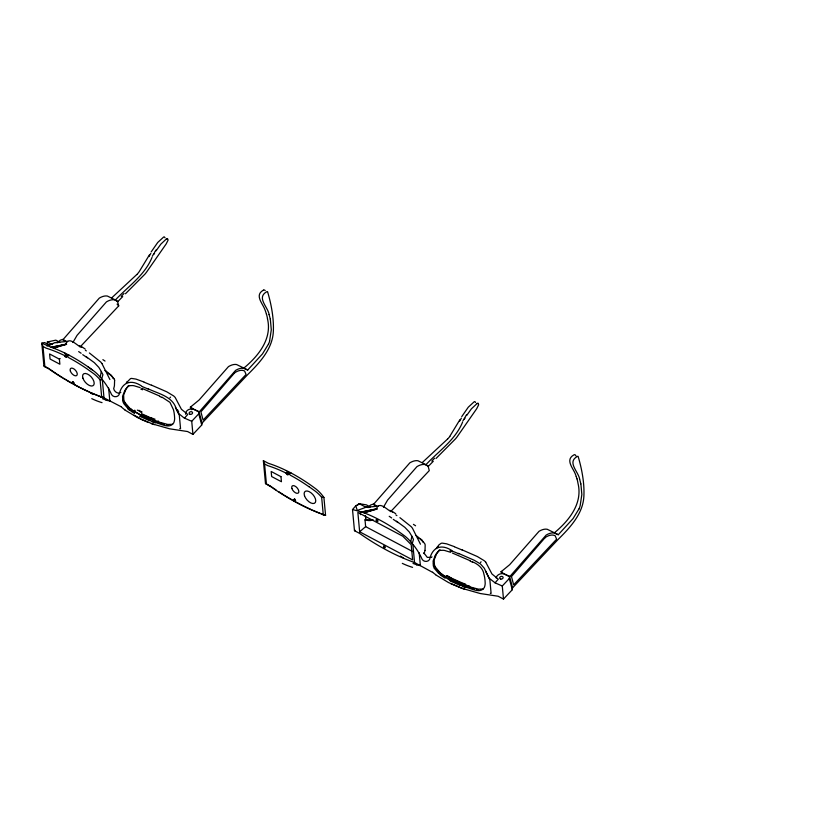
<?xml version="1.0" encoding="UTF-8"?>
<svg xmlns="http://www.w3.org/2000/svg" width="836" height="836" viewBox="0 0 836 836"><rect width="100%" height="100%" fill="white"/><g stroke="black" fill="none" stroke-linecap="round" stroke-linejoin="round"><path stroke-width="1.25" d="M151.347 423.612L169.603 428.805L187.598 431.543L192.938 434.375L201.727 425.033L198.759 413.81L198.989 411.615L193.847 409.41A5.246 3.981 -14.8 0 0 188.602 409.619A5.246 3.981 -14.8 0 0 185.676 413.35L185.508 414.207M201.727 425.033L201.957 422.828M435.629 574.813L448.524 582.556L461.9 588.314L480.157 593.508L498.151 596.246L503.491 599.078L512.28 589.735L509.312 578.522L509.542 576.328L504.401 574.123A5.246 3.981 -14.8 0 0 499.165 574.322A5.246 3.981 -14.8 0 0 496.229 578.052M512.28 589.735L512.51 587.541M141.702 386.075C131.064 379.011 121.91 381.968 119.046 394.77C117.353 397.508 113.173 397.309 111.554 394.582C108.764 388.165 104.949 382.418 100.195 377.13L101.302 371.508L98.815 367.37L94.332 362.657L85.92 356.491M452.255 550.778C441.617 543.713 432.463 546.671 429.599 559.472C427.907 562.21 423.727 562.022 422.117 559.284C419.327 552.878 415.513 547.131 410.758 541.843L411.855 536.221L409.368 532.083L404.885 527.37L396.483 521.194M425.033 550.443L425.169 544.936A4.65 2.936 78 0 0 424.792 543.755L421.981 540.213M269.62 340.879L271.292 329.823L270.331 319.133M101.658 378.99L102.922 374.664L101.302 371.508M412.211 543.693L413.475 539.377L411.855 536.221M120.833 392.418C118.012 394.55 114.072 391.509 113.686 388.625A32.071 25.467 70 0 0 114.427 385.709L114.605 380.223M431.062 557.361L427.269 557.372L424.239 553.338M268.408 344.213L262.494 353.879L247.717 370.014L243.704 368.31A25.634 12.895 -62.1 0 0 235.616 370.369L199.093 412.033L191.078 407.769L191.569 409.692M578.961 508.925L573.057 518.592L558.27 534.726L554.258 533.023A25.634 12.895 -62.1 0 0 546.169 535.071L509.657 576.735M124.731 390.757L122.558 396.306L122.767 401.019A11.171 6.082 47.1 0 0 123.895 403.746L128.159 408.794M435.284 555.47L433.121 561.008L433.32 565.732A11.171 6.124 46.9 0 0 434.386 568.449M175.414 407.278L178.59 413.465L183.941 417.822L184.505 418.125L187.745 414.447L181.412 409.274L175.163 397.434A10.074 6.28 34.1 0 0 173.637 395.94L166.772 391.812L151.556 385.166M458.421 553.359L474.211 560.256L480.397 563.882L484.274 568.219L489.144 578.167L495.058 582.838L498.298 579.149L491.965 573.987L485.726 562.147M152.027 257.415C144.68 275.41 128.18 286.278 115.41 299.967L107.395 296.048A25.634 12.885 -62.1 0 0 99.296 298.118L62.825 339.824L65.866 341.433M462.58 422.128C455.233 440.123 438.743 450.98 425.963 464.67L417.948 460.751A25.634 12.885 -62.1 0 0 409.859 462.82L373.378 504.526L376.419 506.146M48.018 368.561L43.911 365.959L41.8 343.157L51.153 347.253L65.835 344.213C68.531 336.093 76.066 344.61 80.12 346.741M432.536 572.326L414.551 562.534A188.382 99.118 49 0 1 359.386 533.274L354.474 530.672L352.51 509.552L361.706 511.966L376.388 508.915C379.084 500.795 386.619 509.323 390.673 511.444M149.351 254.98L139.184 271.7A20.064 7.691 -49.1 0 1 136.926 274.521M459.904 419.693L449.747 436.413M72.899 342.488L77.069 335.33L106.423 301.89A25.634 12.885 -62.1 0 1 114.511 299.821L117.542 301.409L118.722 305.892L80.12 346.94M383.452 507.191L387.622 500.043L416.976 466.603A25.634 12.885 -62.1 0 1 425.075 464.534L428.095 466.122L429.276 470.605L390.673 511.642M436.298 548.531L438.869 544.947L440.99 543.4A8.83 4.87 44.3 0 1 442.171 543.128L446.57 543.808L454.47 546.681M153.782 254.405L154.66 252.963M464.335 419.118L465.213 417.676M151.17 251.918L157.743 242.461L163.626 237.058A3.26 1.494 -60.2 0 1 164.358 236.922L165.037 237.769M461.723 416.631L468.306 407.163L474.179 401.771A3.26 1.494 -60.2 0 1 474.911 401.635L475.59 402.482M126.288 382.898L130.437 378.687A8.83 4.87 44.3 0 1 131.618 378.415L136.007 379.105L143.917 381.979M378.185 506.208L365.938 507.264L357.265 510.472L355.802 505.79L359.25 503.711L366.408 504.871L370.338 506.961M156.029 250.873L160.867 244.112L166.521 238.824M466.582 415.576L471.42 408.814L477.074 403.537M67.664 341.391L55.385 342.551L46.712 345.759L49.502 345.174L44.59 342.561L41.8 343.157L42.991 346.438L44.883 366.899M352.51 509.552L355.802 505.79M169.917 397.79L170.554 397.09M480.481 562.503L481.108 561.792M136.874 274.459L111.679 297.888M447.427 439.172L422.232 462.601M192.938 434.375L191.726 421.292L198.759 413.81M503.491 599.078L502.279 586.005L509.312 578.522M57.809 342.708L60.067 340.304L62.7 339.385L66.159 341.224M368.362 507.421L370.63 505.017L373.253 504.098L376.712 505.926M117.845 301.556L122.714 296.592M428.398 466.269L433.267 461.305M125.484 293.75L144.952 274.145A21.537 7.221 -48.3 0 0 146.697 271.93L166.176 243.934L168.109 240.078L167.482 238.584M436.037 458.462L455.505 438.848A21.537 7.221 -48.3 0 0 457.261 436.632L476.739 408.647L478.662 404.781L478.035 403.297M128.368 385.72L126.539 388.165A79.953 44.402 43.4 0 0 125.849 389.576L123.634 395.083L123.843 399.807A11.181 6.082 47.1 0 0 124.961 402.524M438.931 550.433L437.092 552.878A79.953 44.402 43.4 0 0 436.402 554.289L434.187 559.796L434.396 564.509A11.181 6.103 47 0 0 435.483 567.236L439.788 572.284M191.998 408.261A2.33 1.766 -14.8 0 1 191.183 406.672L190.211 407.31L199.114 399.995L228.489 366.596A25.634 12.895 -62.1 0 1 236.588 364.538L243.851 368.07C258.355 356.115 272.421 338.716 267.436 318.62M508.633 576.203L502.551 572.963A2.33 1.766 -14.8 0 1 501.736 571.375L500.774 572.023L509.667 564.708L539.053 531.299A25.634 12.895 -62.1 0 1 547.141 529.24L554.414 532.783C568.908 520.818 582.974 503.429 577.99 483.323A54.674 50.641 -46.6 0 0 577.007 478.798M59.398 359.156L49.606 353.962L50.076 359.031L59.868 364.224L59.398 359.156L60.15 358.508M357.453 505.268L359.25 503.711L365.938 507.264L368.509 507.515M359.658 531.811L357.85 512.384L402.806 536.231L411.207 544.696L412.618 559.901L359.658 531.811L365.635 526.617L365.008 519.856L365.76 519.208A23.596 12.415 49 0 0 371.539 519.867M439.213 550.182L439.851 549.743M263.403 290.186C254.844 294.742 261.678 302.465 264.364 308.306A56.608 53.316 -22.8 0 1 265.702 311.828L266.391 314.117M354.474 530.672L355.248 530.296L355.363 531.142M50.432 344.756L53.243 343.502M172.624 424.333L167.691 424.427L155.172 421.083M483.187 589.046L478.255 589.129L465.725 585.785M285.766 472.894L287.908 472.35L290.97 472.904L286.351 470.553L290.374 475.245A130.615 68.719 49 0 1 308.881 486.656M49.721 345.655L47.589 344.526L47.349 341.976L55.855 340.158L59.784 342.248M120.854 406.589L101.647 396.651L100.508 396.849L103.998 397.821L102.337 379.941L100.09 379.795A21.527 11.328 49 0 0 92.441 372.741L87.352 369.104A130.615 68.719 49 0 0 68.803 357.724L64.79 353.032A130.615 68.719 49 0 0 53.399 348.079L51.153 347.253L66.64 344.296L53.399 348.079L65.835 344.213M323.783 514.704A188.382 99.118 49 0 0 325.57 515.342L322.079 514.359L325.57 515.342L323.908 497.451A21.527 11.328 49 0 0 314.127 487.597A130.615 68.719 49 0 0 290.938 472.946M129.737 385.678L132.537 385.563A24.599 12.958 39.7 0 1 134.084 385.762L140.145 387.611M440.3 550.391L443.09 550.276A24.599 12.958 39.7 0 1 444.637 550.475L450.698 552.324M179.782 428.711L180.555 428.638L179.301 415.105L176.908 410.455M490.335 593.424L491.108 593.351L489.854 579.808L485.476 570.925M376.388 508.915L377.193 509.009L363.953 512.792L361.706 511.966L376.785 508.925L363.953 512.792A130.615 68.719 49 0 1 403.109 534.81A21.527 11.328 49 0 1 410.758 541.843M55.385 342.551L57.538 342.635M365.938 507.264L368.091 507.347M308.923 486.625L314.012 490.262A21.527 11.328 49 0 1 321.661 497.305L323.908 497.451M100.195 377.13A21.527 11.328 49 0 0 92.556 370.076L87.947 366.764A130.615 68.719 49 0 0 69.398 355.384L66.337 354.84L64.194 355.373A130.615 68.719 49 0 0 46.137 348.152L42.991 346.438M168.161 425.158L166.928 424.918M478.098 589.756L476.875 589.485M164.504 424.343L162.686 423.883M473.845 588.743L474.451 588.899M160.293 423.215L160.899 423.392M471.452 588.095L470.25 587.76M105.796 370.86L110.519 374.706M416.035 535.468L421.072 539.419M105.482 370.766L104.855 370.578M157.91 422.525L156.719 422.159M469.539 586.015L468.348 585.649M467.867 587.05L468.463 587.227M157.795 420.936L158.391 421.125M106.067 400.026L102.473 398.72M416.621 564.739L413.026 563.433M153.511 422.107C159.697 422.943 169.321 429.735 173.71 422.911A25.707 16.406 33.3 0 0 174.64 418.554L174.505 416.129A76.693 48.99 33.2 0 0 174.348 414.656A63.045 40.264 33.3 0 0 174.087 412.67A56.012 35.718 33.4 0 0 173.418 409.63L169.969 402.377L162.038 397.163M464.064 586.809C470.25 587.656 479.874 594.448 484.263 587.624A25.707 16.406 33.3 0 0 485.193 583.256L485.058 580.842A76.693 48.99 33.2 0 0 484.838 578.867A60.391 38.56 33.3 0 0 484.64 577.383A56.012 35.697 33.5 0 0 483.94 574.332C483.114 568.208 477.983 564.091 472.591 561.876M154.284 424.636L137.971 417.843L125.066 410.11M464.847 589.338L451.022 583.779M151.546 418.188L141.765 413.82M150.48 419.4L140.688 415.032M149.404 420.612L139.612 416.255M461.033 584.113L451.241 579.745M459.957 585.325L450.165 580.957M151.87 418.857L150.689 418.387M141.441 415.367L163.94 424.249M150.208 419.839L150.793 420.08M454.366 581.01L474.493 588.962M461.347 584.782L460.176 584.312M148.432 422.514L140.469 419.076M150.104 418.146L148.933 417.666M149.027 419.369L147.282 418.627M459.486 582.368L462.423 583.57A95.617 77.382 59.1 0 0 462.998 583.915M458.421 583.58L459.006 583.831M147.867 388.646C158.119 393.746 173.156 396.306 176.344 409.347M141.869 388.332L159.613 396.034M452.422 553.045L470.177 560.737M462.12 549.869L477.325 556.525L484.18 560.663A10.074 6.28 34.1 0 1 485.737 562.137M148.359 417.415L144.879 415.847M184.505 418.125L191.726 421.292M495.058 582.838L502.279 586.005M146.122 418.115L146.697 418.376M458.327 581.866L457.167 581.354M457.25 583.079L456.09 582.567M144.388 417.331L144.962 417.592M456.592 581.093L451.994 578.878M455.515 582.305L454.366 581.772M144.304 415.576L143.165 415.032M143.238 416.798L140.364 415.387M453.791 581.501L452.642 580.957M64.79 353.032L69.398 355.384M142.59 414.75L141.441 414.165M452.318 578.533L462.109 582.891A94.343 76.442 59 0 0 465.621 584.186M452.067 580.675L450.917 580.09M243.851 368.07L247.717 370.014M554.414 532.783L558.27 534.726M501.631 572.482L502.551 572.963M47.349 341.976L52.26 344.578M269.589 486.071L265.482 483.469L263.371 460.678L268.283 463.28A130.615 68.719 49 0 1 286.361 470.616M263.371 460.678L264.563 463.959L267.687 465.621A130.615 68.719 49 0 1 285.776 472.946M365.635 526.617L412.848 551.645M43.911 365.959L48.833 368.561M265.482 483.469L270.394 486.082A188.382 99.118 49 0 0 272.243 487.367M417.718 537.506L418.272 537.82M446.194 576.976L443.456 575.189A26.167 16.448 47.2 0 1 441.847 574.018L441.324 573.59M446.372 577.561L445.233 576.861M445.118 578.188L442.38 576.401A26.177 16.469 47.2 0 1 440.76 575.252L440.258 574.802M135.641 412.263L132.903 410.486M134.565 413.475L131.827 411.699M446.309 575.649L446.873 576.004M135.244 412.514L133.551 411.406M108.523 373.608L109.725 374.465A26.752 20.618 -58.4 0 1 110.436 374.998M389.21 516.303L391.676 517.954M444.668 576.495L443.54 575.732M78.657 351.601L81.123 353.252M134.627 410.194L135.192 410.57M395.93 514.966L396.891 515.613M85.366 350.253L86.338 350.901M425.963 464.67L428.095 466.122M115.41 299.967L117.542 301.409M399.921 517.672L411.291 526.753A8.83 4.19 52.4 0 1 412.493 528.289L420.445 544.194M89.368 352.959L100.738 362.051A8.83 4.211 52.4 0 1 101.961 363.576M87.947 366.764L92.556 370.076M438.168 547.214L437.447 546.681L437.865 547.204M127.615 382.501L126.894 381.968L127.312 382.491M420.048 539.001L420.738 539.544M441.324 574.071L441.868 574.499A27.546 17.054 47 0 0 443.55 575.722M130.771 409.358L131.315 409.786A27.546 17.054 47 0 0 132.987 411.009M130.771 408.877L131.294 409.295A26.167 16.448 47.2 0 0 132.893 410.497M129.695 410.089L130.228 410.507M439.726 572.723L438.67 571.782M420.968 539.732L421.616 540.338M438.712 573.506L434.417 568.449M129.225 407.581L124.94 402.524M128.639 407.55L126.037 404.917M111.428 375.5L114.208 379.074M110.843 375.427L111.052 375.636A17.169 12.634 -75.3 0 1 111.272 375.824M438.148 571.281L435.274 567.801M424.124 553.683L423.518 552.983M117.082 304.137L118.722 305.892M422.598 541.477L423.12 542.261M125.118 403.704L125.557 404.321M265.2 290.573L264.458 289.998A3.25 1.797 -65.3 0 0 263.403 290.155M101.95 363.576L109.892 379.492M112.4 377.276L112.85 378.144M124.721 403.098L124.365 402.482A12.352 6.583 46.3 0 1 124.031 401.876M177.535 409.755L178.737 412.075M576.025 455.933L575.011 454.711A3.25 1.797 -65.3 0 0 573.966 454.868C565.408 459.455 572.211 467.157 574.917 473.019A56.608 53.316 -22.8 0 1 576.255 476.541M579.672 479.174C578.345 471.514 566.798 462.256 577.3 456.446A3.26 1.787 -64.8 0 1 578.104 456.351C581.741 468.526 584.531 482.853 583.894 496.124C583.12 513.628 570.204 527.432 558.458 539.105L512.583 587.833L509.542 576.328M269.119 314.461C267.792 306.802 256.244 297.553 266.747 291.733A3.26 1.787 -64.8 0 1 267.551 291.639C271.188 303.813 273.978 318.15 273.341 331.422C272.567 348.925 259.651 362.719 247.905 374.392L202.03 423.131L198.989 411.615M576.244 476.541L576.944 478.829M580.884 483.845L581.846 494.525L580.174 505.592A20.064 12.038 -77.1 0 1 579.024 508.978M419.181 552.784L420.362 565.439M412.89 544.654L414.551 562.534M365.426 515.593L365.76 519.208M360.295 512.552L360.483 514.662M321.661 497.305L323.219 514.161M264.563 463.959L266.454 484.41M108.628 388.071L109.798 400.737M100.09 379.795L101.647 396.651M389.785 510.305A130.949 6.97 36.3 0 1 392.544 512.144M392.586 511.632A123.665 9.823 37.5 0 1 395.721 513.722M415.586 525.771A156.896 4.399 32.4 0 1 413.433 524.36M440.29 550.381A12.895 7.137 43.6 0 0 439.119 550.778L436.016 554.101A79.89 44.381 43.4 0 0 435.326 555.501M434.919 567.195A12.352 6.583 46.4 0 1 434.312 565.982M433.832 564.802A12.352 6.583 46.4 0 1 433.476 563.652M452.725 551.269A124.888 20.524 26.7 0 1 458.828 553.829M435.671 574.677A32.249 19.688 48.9 0 1 432.609 572.2M449.967 550.757A82.273 28.09 32.3 0 1 451.753 551.488M470.177 561.113A51.571 23.795 32.5 0 1 472.57 562.241M452.077 578.428A66.671 48.687 52.5 0 1 449.256 576.903M448.692 576.579A66.671 48.687 52.5 0 1 447.573 575.91M451.827 581.041A69.388 54.079 56.7 0 1 448.274 579.285M373.149 519.856A23.596 12.415 49 0 1 365.008 519.856M441.262 573.726A32.353 20.064 47 0 1 439.705 572.42M441.387 573.945A34.067 20.618 46.7 0 1 439.799 572.608M467.146 585.388A95.617 77.382 59.1 0 1 465.955 584.991M464.179 584.364A95.617 77.382 59.1 0 1 463.583 584.145M424.981 550.422A32.071 25.467 70 0 1 424.186 553.296M454.69 546.922A123.822 21.663 27 0 1 462.298 550.098M420.404 565.554A32.144 17.744 56.4 0 1 416.662 564.896M465.976 587.53A95.617 78.208 60.7 0 1 464.168 586.945M463.572 586.736A95.617 78.208 60.7 0 1 462.371 586.318M465.767 585.409A94.332 76.076 58.4 0 1 461.096 583.716M450.573 578.69A66.671 48.07 51.9 0 1 449.465 578.084M448.901 577.77A66.671 48.07 51.9 0 1 446.685 576.464M451.503 578.334A67.371 48.634 51.8 0 1 446.602 575.576M450.332 580.111A67.382 49.178 52.3 0 1 445.369 577.342M464.105 586.423A94.102 75.857 58.3 0 1 460.019 584.928M440.363 574.593A32.51 19.813 46.8 0 1 438.837 573.297M421.062 539.387A29.553 9.186 59.1 0 1 421.971 540.181M431.7 557.089A32.071 1.233 -35.2 0 1 432.003 556.87M403.516 558.04A139.602 103.612 88 0 1 400.454 556.097M393.286 519.375A124.888 7.879 36.8 0 1 398.02 522.584M412.587 567.351A110.76 80.465 84.2 0 1 402.315 563.37M418.178 537.851A13.836 5.507 14.4 0 1 418.449 538.008M421.626 540.317A17.169 12.634 -75.3 0 1 422.431 541.216M322.884 514.37A188.382 99.118 49 0 1 321.087 513.691M320.188 513.346A188.382 99.118 49 0 1 312.925 510.357M312.016 509.96A188.382 99.118 49 0 1 296.372 502.248M295.442 501.746A188.382 99.118 49 0 1 292.663 500.2M291.733 499.667A188.382 99.118 49 0 1 284.303 495.257M283.373 494.682A188.382 99.118 49 0 1 278.733 491.725M275.953 489.886A188.382 99.118 49 0 1 273.173 488.005M295.474 500.482A1.17 0.617 49 0 1 294.606 499.531A1.17 0.617 49 0 1 294.711 498.705M288.88 474.116A1.17 0.617 49 0 1 287.918 473.981A1.17 0.617 49 0 1 287.187 472.81M322.027 514.161A188.382 98.92 49 0 1 269.62 485.841M579.599 479.195A55.5 51.592 -44.2 0 1 580.79 483.866M431.784 461.096A133.332 61.843 -32.2 0 1 434.584 458.201M477.074 403.569A3.25 1.463 -59.1 0 1 478.035 403.307M465.297 416.662A56.608 13.543 -74.8 0 1 466.687 414.625M449.831 436.444A20.064 7.691 -49.1 0 1 447.49 439.234M459.591 421.229A55.5 8.569 -68.6 0 1 461.367 418.146M462.872 420.968A54.674 7.754 -67.9 0 1 464.638 417.979M103.998 397.821A188.382 99.118 49 0 1 90.445 392.439M89.536 392.032A188.382 99.118 49 0 1 80.34 387.643M79.42 387.172A188.382 99.118 49 0 1 73.871 384.226M71.091 382.679A188.382 99.118 49 0 1 66.452 379.993M65.522 379.44A188.382 99.118 49 0 1 63.661 378.311M62.731 377.747A188.382 99.118 49 0 1 59.941 376.001M59.022 375.406A188.382 99.118 49 0 1 57.161 374.214M56.231 373.598A188.382 99.118 49 0 1 49.752 369.209M73.902 382.972A1.17 0.617 49 0 1 72.941 381.655M67.319 356.606A1.17 0.617 49 0 1 66.023 356.157A1.17 0.617 49 0 1 65.825 354.84M100.456 396.651A188.382 98.92 49 0 1 48.049 368.331M121.23 296.383A133.332 61.843 -32.2 0 1 124.031 293.488M166.521 238.866A3.25 1.463 -59.1 0 1 167.482 238.594M154.744 251.96A56.608 13.543 -74.8 0 1 156.133 249.912M149.038 256.516A55.5 8.569 -68.6 0 1 150.814 253.433M152.309 256.255A54.674 7.754 -67.9 0 1 154.085 253.266M124.773 390.799A79.89 44.381 43.4 0 1 125.504 389.419L128.566 386.065A12.895 7.137 43.6 0 1 129.737 385.668M109.85 400.852A32.144 17.744 56.4 0 1 106.109 400.183M141.19 412.315A66.671 47.662 51.4 0 1 140.082 411.709M139.528 411.396A66.671 47.662 51.4 0 1 138.985 411.082M137.888 410.434A66.671 47.662 51.4 0 1 137.334 410.1M142.099 412.054A69.388 50.076 51.8 0 1 138.839 410.257M130.709 409.013A32.353 20.064 47 0 1 129.152 407.707M130.834 409.232A34.067 20.618 46.7 0 1 130.301 408.804M129.768 408.355A34.067 20.618 46.7 0 1 129.235 407.905M123.488 400.684A12.352 6.583 46.3 0 1 123.268 400.089M140.824 389.064A82.273 26.041 31.5 0 1 142.496 389.775M156.499 421.584A95.617 78.197 60.7 0 1 155.297 421.198M154.096 420.801A95.617 78.197 60.7 0 1 152.894 420.372M155.099 419.244A94.343 76.222 58.6 0 1 151.588 417.948M144.137 382.209A123.822 21.663 27 0 1 151.734 385.386M125.097 410.037A32.144 19.625 48.9 0 1 120.896 406.526M142.172 386.566A124.888 20.524 26.7 0 1 148.275 389.116M159.624 396.41A51.571 23.795 32.5 0 1 162.006 397.528M155.423 422.817A95.617 78.208 60.7 0 1 154.221 422.441M153.019 422.034A95.617 78.208 60.7 0 1 151.818 421.605M155.214 420.707A94.332 76.076 58.4 0 1 150.543 419.003M140.448 414.938A66.671 48.697 52.5 0 1 137.626 413.412M137.062 413.089A66.671 48.697 52.5 0 1 135.944 412.42M140.72 414.844A67.371 49.763 53 0 1 135.693 412.085M131.837 411.657A26.177 16.396 47.1 0 1 130.238 410.476M129.59 410.309A32.51 20.273 47.1 0 1 128.033 408.992M139.309 417.885A67.382 51.498 55.2 0 1 134.073 415.137M153.531 421.887A94.102 76.013 58.6 0 1 149.435 420.393M79.221 345.602A130.949 6.97 36.3 0 1 81.991 347.431M82.022 346.93A123.665 9.823 37.5 0 1 85.157 349.02M105.033 361.058A156.896 4.399 32.4 0 1 102.88 359.647M114.239 379.053A4.65 2.936 78 0 1 114.636 380.223M110.509 374.685A29.553 9.186 59.1 0 1 111.418 375.479M92.671 394.216A139.602 104.395 89.4 0 1 90.602 392.962M82.733 354.663A124.888 7.879 36.8 0 1 87.456 357.871M102.034 402.649A110.76 80.465 84.2 0 1 91.761 398.657M107.625 373.138A13.836 5.507 14.4 0 1 107.896 373.295M108.157 373.462A13.836 5.507 14.4 0 1 108.419 373.629M111.679 376.273A17.169 12.634 -75.3 0 1 111.867 376.503M269.046 314.493A55.5 51.592 -44.2 0 1 270.237 319.164M266.454 314.096A54.674 50.641 -46.6 0 1 267.51 318.6M269.694 340.91A20.064 12.038 -77.1 0 1 268.46 344.265M234.362 373.138L200.912 411.855L203.096 420.111L246.066 374.476L244.614 371.048A23.303 11.725 -62.1 0 0 235.522 372.25L234.362 373.138M544.915 537.841L511.475 576.558L513.649 584.824L556.63 539.178L555.167 535.761A23.303 11.725 -62.1 0 0 546.075 536.963L544.915 537.841M280.969 476.677L271.178 471.483L271.648 476.551L281.439 481.735L280.969 476.677M376.221 520.243A1.17 0.617 49 0 0 377.747 521.413A1.17 0.617 49 0 0 377.214 519.783A1.17 0.617 49 0 0 376.221 520.243M383.546 546.598A1.17 0.617 49 0 0 385.072 547.768A1.17 0.617 49 0 0 384.539 546.138A1.17 0.617 49 0 0 383.546 546.598M500.764 579.055A1.745 1.327 -14.8 0 0 503.094 577.342A1.745 1.327 -14.8 0 0 500.315 576.798A1.745 1.327 -14.8 0 0 500.764 579.055M291.91 488.527A4.661 2.456 49 0 0 298.013 493.198A4.661 2.456 49 0 0 295.892 486.698A4.661 2.456 49 0 0 291.91 488.527M304.492 495.717A7.576 3.981 49 0 0 314.399 503.314A7.576 3.981 49 0 0 310.961 492.759A7.576 3.981 49 0 0 304.492 495.717M293.812 500.053A1.17 0.617 49 0 0 295.338 501.224A1.17 0.617 49 0 0 294.805 499.594A1.17 0.617 49 0 0 293.812 500.053M286.487 473.698A1.17 0.617 49 0 0 288.012 474.869A1.17 0.617 49 0 0 287.48 473.239A1.17 0.617 49 0 0 286.487 473.698M72.241 382.543A1.17 0.617 49 0 0 73.767 383.703A1.17 0.617 49 0 0 73.234 382.083A1.17 0.617 49 0 0 72.241 382.543M64.915 356.188A1.17 0.617 49 0 0 66.441 357.348A1.17 0.617 49 0 0 65.908 355.728A1.17 0.617 49 0 0 64.915 356.188M82.931 378.206A7.576 3.981 49 0 0 92.827 385.804A7.576 3.981 49 0 0 89.389 375.239A7.576 3.981 49 0 0 82.931 378.206M70.339 371.017A4.661 2.456 49 0 0 76.442 375.688A4.661 2.456 49 0 0 74.32 369.188A4.661 2.456 49 0 0 70.339 371.017M190.211 414.342A1.745 1.327 -14.8 0 0 192.541 412.629A1.745 1.327 -14.8 0 0 189.762 412.085A1.745 1.327 -14.8 0 0 190.211 414.342"/></g></svg>
